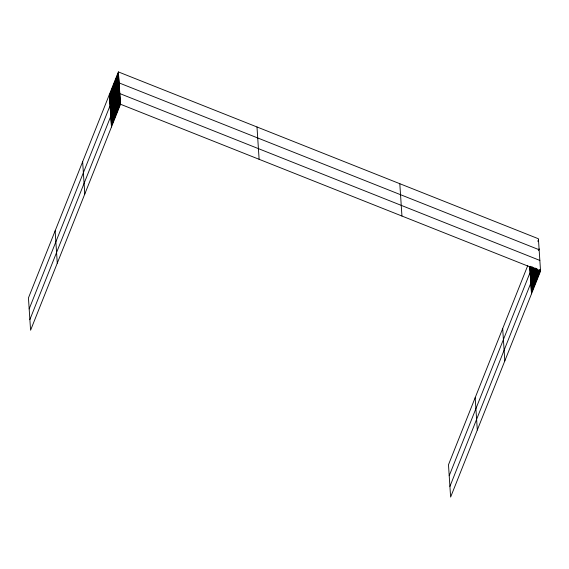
<?xml version="1.0" encoding="UTF-8"?>
<svg xmlns="http://www.w3.org/2000/svg" width="569" height="569" viewBox="0 0 569 569"><rect width="100%" height="100%" fill="white"/><g stroke="black" fill="none" stroke-linecap="round" stroke-linejoin="round"><path stroke-width="0.85" d="M118.38 71.914L28.45 297.907L30.584 330.24L120.514 104.248L118.38 71.914L538.416 238.76L540.55 271.093L450.62 497.086L448.486 464.752L527.79 265.474M109.404 95.556L118.444 72.832M109.461 96.467L118.501 73.75M109.525 97.384L118.565 74.667M109.582 98.302L118.622 75.577M109.646 99.219L118.686 76.495M109.703 100.137L118.743 77.412M109.767 101.047L118.807 78.33M109.824 101.965L118.864 79.247M109.881 102.882L118.928 80.158M109.945 103.8L118.985 81.075M110.002 104.717L119.049 81.993M29.175 308.903L119.106 82.91L539.142 249.748M110.13 106.602L119.17 83.878M110.194 107.569L119.234 84.852M110.258 108.544L119.298 85.819M110.322 109.511L119.362 86.787M110.386 110.478L119.426 87.761M110.45 111.453L119.49 88.728M110.514 112.42L119.554 89.703M110.578 113.395L119.618 90.67M110.642 114.362L119.682 91.637M110.706 115.329L119.746 92.612M29.88 319.572L119.81 93.579L539.846 260.424M110.834 117.271L119.874 94.554M110.898 118.245L119.938 95.521M110.962 119.213L120.002 96.488M111.026 120.18L120.066 97.463M111.09 121.154L120.13 98.43M111.154 122.122L120.194 99.397M111.218 123.089L120.258 100.372M111.282 124.063L120.322 101.339M111.346 125.031L120.386 102.313M111.41 126.005L120.45 103.281M537.833 241.299L538.48 239.67M529.803 267.892L530.443 266.271M529.86 268.81L530.827 266.37M529.917 269.727L531.211 266.477M529.981 270.638L531.275 267.394M530.038 271.555L531.652 267.501M538.438 250.46L539.085 248.838M449.211 475.741L532.364 266.79M530.166 273.44L532.428 267.764M530.23 274.414L532.812 267.921M530.294 275.382L533.203 268.077M530.358 276.356L533.907 267.43M530.422 277.323L533.971 268.397M530.486 278.291L534.362 268.554M530.55 279.265L535.073 267.899M530.614 280.233L535.137 268.874M530.678 281.2L535.521 269.03M530.742 282.174L535.906 269.187M449.915 486.417L536.617 268.54M530.87 284.116L537.001 268.696M530.934 285.083L537.065 269.663M530.998 286.051L537.456 269.827M531.062 287.025L537.84 269.983M531.126 287.992L538.231 270.14M531.19 288.967L538.615 270.296M531.254 289.934L539.327 269.649M531.318 290.901L539.711 269.806M531.382 291.876L539.775 270.773M531.446 292.843L540.486 270.126M120.514 104.248L540.55 271.093M529.739 266.975L531.51 293.817M502.683 328.555L504.817 360.895M475.179 397.667L477.313 430.008M399.808 183.702L401.942 216.035M256.996 126.972L259.123 159.306M109.34 94.639L111.474 126.972M82.647 161.717L84.781 194.05M55.143 230.829L57.277 263.163"/></g></svg>
